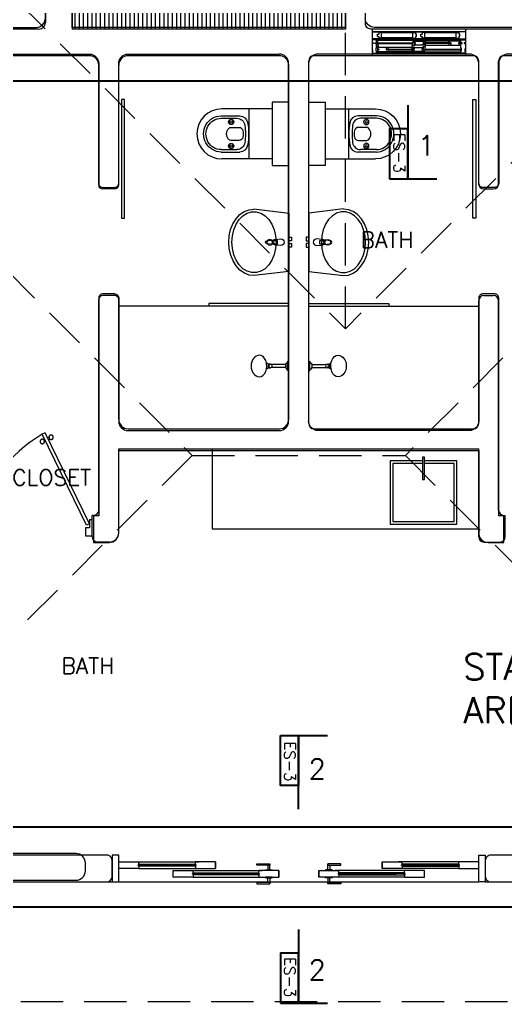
# Model space of a CAD drawing. Header units: metres. Extents: x -25 to 234, y -27 to 52.
# Drawn here: x 89.87 to 93.52, y 28.12 to 35.5 of the extents above; entities that cross this region are included whole.
import ezdxf

# ---------------------------------------------------------------- set-up
doc = ezdxf.new("R2010")
doc.units = ezdxf.units.M
doc.header["$LTSCALE"] = 0.1
doc.header["$MEASUREMENT"] = 0
for name, pattern in [('CONTINU', [0]), ('CONTINUA', [0]), ('HIDDEN2', [4.7625, 3.175, -1.5875])]:
    doc.linetypes.add(name, pattern=pattern)
for name, color, linetype in [('001-DIMTEXTO', 4, 'Continuous'), ('DIMTEXTO', 4, 'Continuous'), ('HATCH', 8, 'Continuous'), ('TEXTOS', 4, 'Continuous'), ('ZAPATAS', 6, 'Continuous')]:
    doc.layers.add(name, color=color, linetype=linetype)
for name, color, linetype, lineweight in [('01a_Mobiliario', 250, 'Continuous', 0), ('02_mobiliario', 250, 'Continuous', 5), ('A-DOOR', 251, 'Continuous', 5), ('A-WALL', 7, 'Continuous', 5), ('baños', 251, 'Continuous', 0), ('closets', 253, 'Continuous', 0), ('cristales', 131, 'Continuous', 0), ('MOB FIJOS', 251, 'Continuous', 0), ('piso', 253, 'Continuous', 0)]:
    doc.layers.add(name, color=color, linetype=linetype, lineweight=lineweight)
doc.layers.add('Techos 1', color=7, linetype='HIDDEN2', lineweight=9, true_color=0x42391a)
doc.styles.add('SMPLEX', font='simplex.shx')
doc.styles.get("Standard").update_dxf_attribs({"font": 'arial.ttf'})

# ---------------------------------------------------------------- blocks, each defined once
blk = doc.blocks.new('A$C2bbc346b')
at = {"layer": 'A-WALL', "color": 8}
for points in [[(0.2, -14.3398), (0, -14.3398), (0, -13.6591, -0.414214), (0.07, -13.5891), (2.03, -13.5891, 0.414214), (2.1, -13.5191), (2.1, -13.1918)], [(7.93, -13.5891), (4.57, -13.5891, -0.414214), (4.5, -13.5191)], [(0.2, -14.3398), (0.2, -13.7891), (2.43, -13.7891, -0.414214), (2.5, -13.8591), (2.5, -14.7891)], [(2.5, -14.6391), (2.5, -14.7591, 0.414214), (2.53, -14.7891), (2.62, -14.7891, 0.414214), (2.65, -14.7591), (2.65, -13.8591, -0.414214), (2.72, -13.7891), (3.855, -13.7891)], [(2.62, -15.5891, -0.414214), (2.65, -15.6191), (2.65, -16.5441, 0.414214), (2.72, -16.6141), (3.855, -16.6141, 0.414214), (3.925, -16.5441), (3.925, -13.8591, 0.414214), (3.855, -13.7891)], [(7.73, -13.7891), (5.5707, -13.7891, 0.414214), (5.5007, -13.8591), (5.5007, -14.7591, -0.414214), (5.4707, -14.7891), (5.3807, -14.7891, -0.414214), (5.3507, -14.7591), (5.3507, -13.8591, 0.414214), (5.2807, -13.7891), (4.145, -13.7891, 0.414214), (4.075, -13.8591), (4.075, -16.5441)], [(2.62, -15.5891), (2.53, -15.5891, 0.414214), (2.5, -15.6191), (2.5, -17.254), (2.4618, -17.254), (2.4618, -17.454), (2.58, -17.454, 0.414214), (2.65, -17.384), (2.65, -16.7641)], [(2.65, -16.7641), (5.3507, -16.7641), (5.3507, -17.384, 0.414214), (5.4207, -17.454), (5.5389, -17.454), (5.5389, -17.254), (5.5007, -17.254), (5.5007, -15.6191, 0.414214), (5.4707, -15.5891), (5.3807, -15.5891, 0.414214), (5.3507, -15.6191), (5.3507, -16.5441, -0.414214), (5.2807, -16.6141), (4.145, -16.6141, -0.414214), (4.075, -16.5441)], [(0.07, -19.9891), (2.33, -19.9891, 0.414213), (2.4, -19.9191), (2.4, -19.8591, 0.414214), (2.33, -19.7891), (1.2486, -19.7891)]]:
    blk.add_lwpolyline(points, format="xyb", dxfattribs=at)
blk.add_lwpolyline([(4.35, -13.1918), (4.35, -13.5891), (2.3, -13.5891), (2.3, -13.1918)], dxfattribs=at)
blk = doc.blocks.new('P90')
at = {"layer": 'A-DOOR'}
for p, q in [((-0.0476, -0.8576), (0.6364, -0.5264)), ((-0.0368, -0.88), (0.6473, -0.5489)), ((0.5843, -0.5517), (0.58, -0.5427)), ((0.5992, -0.5445), (0.5949, -0.5355)), ((0.5952, -0.5741), (0.5995, -0.5831)), ((0.6101, -0.5669), (0.6144, -0.5759)), ((0.6473, -0.5489), (0.6364, -0.5264)), ((-0.0368, -0.88), (-0.0476, -0.8576))]:
    blk.add_line(p, q, dxfattribs=at)
for points in [[(-0.06, -0.02), (-0.06, -0.05), (-0.12, -0.05), (-0.12, 0), (0, 0), (0, -0.02)], [(-0.0668, -0.88), (-0.0668, -0.85), (-0.1268, -0.85), (-0.1268, -0.9), (-0.0068, -0.9), (-0.0068, -0.88)]]:
    blk.add_lwpolyline(points, close=True, dxfattribs=at)
blk.add_arc((-0.3259, -1.105), 1.1228, 31.0139, 75.07969, dxfattribs=at)
for points in [[(0.5812, -0.5096), (0.5857, -0.5096), (0.5933, -0.5141), (0.5977, -0.5218), (0.5977, -0.5306), (0.5933, -0.5383), (0.5856, -0.5427), (0.5767, -0.5427), (0.5691, -0.5383), (0.5647, -0.5306), (0.5647, -0.5217), (0.5691, -0.514), (0.5768, -0.5096), (0.5812, -0.5096)], [(0.6133, -0.5758), (0.6177, -0.5758), (0.6254, -0.5803), (0.6298, -0.5879), (0.6298, -0.5968), (0.6253, -0.6045), (0.6176, -0.6089), (0.6088, -0.6089), (0.6011, -0.6044), (0.5967, -0.5967), (0.5967, -0.5879), (0.6011, -0.5802), (0.6088, -0.5758), (0.6133, -0.5758)]]:
    blk.add_open_spline(points, degree=2, dxfattribs=at)
blk = doc.blocks.new('A$C013342c3')
at = {"layer": 'baños', "linetype": 'Continuous'}
for p, q in [((0.1327, 0.0959, -0.0887), (0.1145, 0.106, -0.1376)), ((0.1447, 0.0959, -0.0497), (0.127, 0.0959, -0.0497)), ((0.127, 0.0959, -0.0497), (0.127, 0.0667, -0.0497)), ((0.2591, 0.0932, -0.0114), (0.1506, 0.0931, -0.0549)), ((0.2592, 0.0984, -1.0732), (0.2591, 0.0932, -0.0114)), ((0.2591, 0.0932, -0.0114), (0.2591, 0.0693, -0.0113)), ((0.2731, 0.1112), (0.2592, 0.0984, -1.0732)), ((0.2775, 0.1152), (0.2731, 0.1152)), ((0.2731, 0.1152), (0.2731, 0.1112)), ((0.2731, 0.0513), (0.2731, 0.1112)), ((0.2821, 0.1176), (0.2775, 0.1176)), ((0.2775, 0.1176), (0.2775, 0.1152)), ((0.2775, 0.1152), (0.2775, 0.0473)), ((0.2821, 0.1163), (0.2821, 0.1176)), ((0.2821, 0.0462), (0.2821, 0.1163)), ((0.1305, 0.0667, -0.0849), (0.1145, 0.0578, -0.1376)), ((0.127, 0.0667, -0.0497), (0.1446, 0.0667, -0.0497)), ((0.2591, 0.0693, -0.0114), (0.1506, 0.0694, -0.0549)), ((0.2592, 0.0642, -1.0732), (0.2591, 0.0693, -0.0114)), ((0.2731, 0.0513), (0.2592, 0.0642, -1.0732)), ((0.2731, 0.0473), (0.2731, 0.0513)), ((0.2775, 0.0473), (0.2731, 0.0473)), ((0.2775, 0.0449), (0.2775, 0.0473)), ((0.2821, 0.0449), (0.2775, 0.0449)), ((0.2821, 0.0462), (0.2821, 0.0449))]:
    blk.add_line(p, q, dxfattribs=at)
for ratio, start_param, end_param in [(0.757088, 3.141593, 6.283185), (0.681889, 0, 3.141593)]:
    blk.add_ellipse((0.0615, 0.0812, -0.1376), major_axis=(-0.0002, -0.0812), ratio=ratio, start_param=start_param, end_param=end_param, dxfattribs=at)
blk.add_ellipse((0.1447, 0.0813, -0.0497), major_axis=(0, -0.0146), ratio=0.718224, dxfattribs=at)
blk = doc.blocks.new('A$Cbbaa2d29')
at = {"layer": 'baños'}
for p, q in [((0.0499, 0.1234), (0.0499, 0.5009)), ((0.1017, 0.5075), (0.1017, 0.3676)), ((0.1199, 0.5075), (0.1199, 0.3887)), ((0.3549, 0.5075), (0.3549, 0.3887)), ((0.373, 0.5075), (0.373, 0.3676)), ((0.4249, 0.1234), (0.4249, 0.5009)), ((0.1881, 0.3727), (0.1881, 0.434)), ((0.2866, 0.434), (0.2866, 0.3727)), ((0.4249, 0.2984), (0.0499, 0.2984))]:
    blk.add_line(p, q, dxfattribs=at)
blk.add_lwpolyline([(0, 0.1234), (0, 0), (0.4747, 0), (0.4747, 0.1234)], close=True, dxfattribs=at)
for centre, radius in [((0.1474, 0.4318), 0.0201), ((0.3274, 0.4318), 0.0201), ((0.1474, 0.4318), 0.00947), ((0.3274, 0.4318), 0.00947)]:
    blk.add_circle(centre, radius, dxfattribs=at)
blk.add_arc((0.2374, 0.5009), 0.1875, 0, 180, dxfattribs=at)
at = {"layer": 'baños', "extrusion": (0, 0, -1)}
for centre, major_axis, ratio, start_param, end_param in [((0.2374, 0.5075), (-0.1356, 0), 0.964958, 0, 3.141593), ((0.2374, 0.5075), (-0.1175, 0), 0.964958, 0, 3.141593), ((0.2084, 0.434), (-0.0203, 0), 0.98668, 0, 0.757183), ((0.2374, 0.407), (0.0601, 0), 0.98668, 3.898776, 5.526002), ((0.2663, 0.434), (0.0203, 0), 0.98668, -0.757183, 0), ((0.182, 0.3887), (0.0622, 0), 0.964958, 1.721071, 3.141593), ((0.2185, 0.3727), (0.0304, 0), 0.98668, 1.75053, 3.141593), ((0.2562, 0.3727), (0.0304, 0), 0.98668, 0, 1.391062), ((0.2927, 0.3887), (-0.0622, 0), 0.964958, 3.141593, 4.562115), ((0.1639, 0.3676), (0.0622, 0), 0.964958, 1.761771, 3.141593), ((0.2374, 0.7342), (0.4491, 0), 0.964958, 1.379822, 1.761771), ((0.2374, 0.7413), (-0.4317, 0), 0.964958, 4.562115, 4.862663), ((0.2374, 0.4749), (0.1357, 0), 0.98668, 1.391062, 1.75053), ((0.3108, 0.3676), (0.0622, 0), 0.964958, 0, 1.379822)]:
    blk.add_ellipse(centre, major_axis=major_axis, ratio=ratio, start_param=start_param, end_param=end_param, dxfattribs=at)
blk = doc.blocks.new('Basin 22')
at = {"layer": 'baños'}
for p, q in [((-218.5, 0), (-250.6, -260.4)), ((218.5, 0), (-218.5, 0)), ((-10.5, 20), (-37.5, 20)), ((-37.5, 20), (-37.5, 0)), ((-37.5, 0), (-10.5, 0)), ((-10.5, 0), (-10.5, 20)), ((37.5, 20), (10.5, 20)), ((10.5, 20), (10.5, 0)), ((10.5, 0), (37.5, 0)), ((37.5, 0), (37.5, 20)), ((250, -260.4), (218.5, 0)), ((-218.4, -0.4), (-218.5, -0.4)), ((-218.4, -0.4), (-218.5, -0.4)), ((-25, -59.4), (-21, -101.4)), ((21, -101.4), (25, -59.4)), ((218.5, -0.4), (218.4, -0.4)), ((218.5, -0.4), (218.4, -0.4)), ((-134.7, -126.2), (-170.3, -149.4)), ((-93.2, -108.9), (-134.7, -126.2)), ((-47.6, -98.2), (-93.2, -108.9)), ((0, -94.6), (-47.6, -98.2)), ((-17.7, -110.9), (-11.1, -163.8)), ((-13.6, -99.2), (-13.6, -84.3)), ((-13.6, -84.3), (13.6, -84.3)), ((47.6, -98.2), (0, -94.6)), ((11.1, -163.8), (17.7, -110.9)), ((13.6, -84.3), (13.6, -99.2)), ((93.2, -108.9), (47.6, -98.2)), ((134.7, -126.2), (93.2, -108.9)), ((170.3, -149.4), (134.7, -126.2)), ((-218, -209.2), (-227.9, -243.1)), ((-198.5, -177.5), (-218, -209.2)), ((-170.3, -149.4), (-198.5, -177.5)), ((198.5, -177.5), (170.3, -149.4)), ((218, -209.2), (198.5, -177.5)), ((227.9, -243.1), (218, -209.2)), ((-250.6, -260.4), (-245.8, -297.4)), ((-227.9, -243.1), (-227.9, -277.8)), ((-227.9, -277.8), (-218, -311.7)), ((218, -311.7), (227.9, -277.8)), ((227.9, -277.8), (227.9, -243.1)), ((244.6, -297.4), (249.4, -260.4)), ((-245.8, -297.4), (-231.6, -333)), ((-231.6, -333), (-208.5, -365.7)), ((-218, -311.7), (-198.5, -343.4)), ((-208.5, -365.7), (-177.4, -394.5)), ((-198.5, -343.4), (-170.3, -371.4)), ((170.3, -371.4), (198.5, -343.4)), ((176.2, -394.5), (207.3, -365.7)), ((198.5, -343.4), (218, -311.7)), ((207.3, -365.7), (230.4, -333)), ((230.4, -333), (244.6, -297.4)), ((-177.4, -394.5), (-139.5, -418.1)), ((-170.3, -371.4), (-134.7, -394.6)), ((-139.5, -418.1), (-96.3, -435.6)), ((-134.7, -394.6), (-93.2, -412)), ((-96.3, -435.6), (-49.4, -446.4)), ((-93.2, -412), (-47.6, -422.7)), ((-47.6, -422.7), (0, -426.3)), ((0, -426.3), (47.6, -422.7)), ((47.6, -422.7), (93.2, -412)), ((48.2, -446.4), (95.1, -435.6)), ((93.2, -412), (134.7, -394.6)), ((95.1, -435.6), (138.3, -418.1)), ((134.7, -394.6), (170.3, -371.4)), ((138.3, -418.1), (176.2, -394.5)), ((-49.4, -446.4), (-0.6, -450)), ((-0.6, -450), (48.2, -446.4))]:
    blk.add_line(p, q, dxfattribs=at)
blk.add_circle((0, -142.6), 21, dxfattribs=at)
for centre, radius, start, end in [((0, -59.4), 25, 0, 180), ((0, -99.5), 21.1, 185.16961, 212.77103), ((0, -99.5), 21.1, 212.77103, 327.22897), ((0, -99.2), 13.6, 180, 0), ((0, -99.5), 21.1, 327.22897, 354.83039), ((0, -162.4), 11.2, 187.13892, 352.86108)]:
    blk.add_arc(centre, radius, start, end, dxfattribs=at)
blk = doc.blocks.new('Fenton Bead')
at = {"color": 7}
blk.add_lwpolyline([(2.1, 12.5, -0.341999), (0.2, 11), (0, 10.7), (0, 1), (1, 0), (18, 0), (18, 0.5), (14.7, 12.9, 0.339454), (13.2, 14), (4.1, 14, 0.341999)], format="xyb", close=True, dxfattribs=at)
blk = doc.blocks.new('A$C6ca19f56')
at = {"layer": 'A-DOOR', "color": 7}
for p, q in [((0.7, 0.2), (0, 0.2)), ((0.0325, 0.12), (0, 0.12)), ((0, 0.12), (0, 0.097)), ((0.7, 0.12), (0, 0.12)), ((0, 0.097), (0.01, 0.097)), ((0.01, 0.091), (0, 0.091)), ((0, 0.091), (0, 0.0445)), ((0.01, 0.097), (0.01, 0.091)), ((0.024, 0.091), (0.024, 0.097)), ((0.024, 0.097), (0.034, 0.097)), ((0.034, 0.091), (0.024, 0.091)), ((0.034, 0.097), (0.0305, 0.097)), ((0.0305, 0.097), (0.0305, 0.091)), ((0.0305, 0.091), (0.034, 0.091)), ((0.034, 0.1185), (0.0325, 0.12)), ((0.034, 0.097), (0.034, 0.1185)), ((0.034, 0.1185), (0.034, 0.097)), ((0.0417, 0.1075), (0.034, 0.1075)), ((0.034, 0.0555), (0.034, 0.091)), ((0.034, 0.091), (0.034, 0.0715)), ((0.049, 0.0715), (0.0447, 0.1047)), ((0.301, 0.0715), (0.3053, 0.1047)), ((0.3083, 0.1075), (0.316, 0.1075)), ((0.316, 0.1075), (0.3175, 0.109)), ((0.316, 0.102), (0.316, 0.1075)), ((0.322, 0.102), (0.316, 0.102)), ((0.316, 0.097), (0.316, 0.0993)), ((0.316, 0.0993), (0.322, 0.0993)), ((0.326, 0.097), (0.316, 0.097)), ((0.316, 0.089), (0.316, 0.091)), ((0.316, 0.091), (0.326, 0.091)), ((0.322, 0.089), (0.316, 0.089)), ((0.316, 0.0805), (0.316, 0.0863)), ((0.316, 0.0863), (0.322, 0.0863)), ((0.3175, 0.079), (0.316, 0.0805)), ((0.316, 0.0805), (0.316, 0.0715)), ((0.3175, 0.109), (0.3981, 0.109)), ((0.3825, 0.079), (0.3175, 0.079)), ((0.322, 0.0993), (0.322, 0.102)), ((0.322, 0.0863), (0.322, 0.089)), ((0.326, 0.091), (0.326, 0.097)), ((0.384, 0.0805), (0.3825, 0.079)), ((0.4015, 0.098), (0.384, 0.098)), ((0.384, 0.098), (0.384, 0.0805)), ((0.384, 0.095), (0.389, 0.095)), ((0.384, 0.095), (0.389, 0.095)), ((0.389, 0.097), (0.395, 0.093)), ((0.389, 0.093), (0.395, 0.097)), ((0.3972, 0.078), (0.5788, 0.078)), ((0.3981, 0.109), (0.4, 0.1075)), ((0.5779, 0.109), (0.3981, 0.109)), ((0.4, 0.1075), (0.402, 0.0995)), ((0.402, 0.0985), (0.4015, 0.098)), ((0.402, 0.0995), (0.402, 0.0985)), ((0.576, 0.1075), (0.574, 0.0995)), ((0.574, 0.0995), (0.574, 0.0985)), ((0.574, 0.0985), (0.5745, 0.098)), ((0.5745, 0.098), (0.592, 0.098)), ((0.5779, 0.109), (0.576, 0.1075)), ((0.6585, 0.109), (0.5779, 0.109)), ((0.587, 0.097), (0.581, 0.093)), ((0.587, 0.093), (0.581, 0.097)), ((0.592, 0.095), (0.587, 0.095)), ((0.592, 0.095), (0.587, 0.095)), ((0.592, 0.098), (0.592, 0.0805)), ((0.592, 0.0805), (0.5935, 0.079)), ((0.5935, 0.079), (0.6585, 0.079)), ((0.65, 0.091), (0.65, 0.097)), ((0.65, 0.097), (0.66, 0.097)), ((0.66, 0.091), (0.65, 0.091)), ((0.654, 0.0993), (0.654, 0.102)), ((0.654, 0.102), (0.66, 0.102)), ((0.66, 0.0993), (0.654, 0.0993)), ((0.654, 0.0863), (0.654, 0.089)), ((0.654, 0.089), (0.66, 0.089)), ((0.66, 0.0863), (0.654, 0.0863)), ((0.66, 0.1075), (0.6585, 0.109)), ((0.6585, 0.079), (0.66, 0.0805)), ((0.66, 0.102), (0.66, 0.1075)), ((0.66, 0.097), (0.66, 0.0993)), ((0.66, 0.089), (0.66, 0.091)), ((0.66, 0.0805), (0.66, 0.0863)), ((0.666, 0.1185), (0.6675, 0.12)), ((0.666, 0.097), (0.666, 0.1185)), ((0.676, 0.097), (0.666, 0.097)), ((0.666, 0.0555), (0.666, 0.091)), ((0.666, 0.091), (0.676, 0.091)), ((0.6675, 0.12), (0.7, 0.12)), ((0.676, 0.091), (0.676, 0.097)), ((0.7, 0.097), (0.69, 0.097)), ((0.69, 0.097), (0.69, 0.091)), ((0.69, 0.091), (0.7, 0.091)), ((0.7, 0.12), (0.7, 0.097)), ((0.7, 0.091), (0.7, 0.0505)), ((0, 0.0445), (0.004, 0.0445)), ((0.004, 0.0255), (0, 0.0255)), ((0, 0.0255), (0, 0.0215)), ((0, 0.0215), (0.0015, 0.02)), ((0.7, 0), (0, 0)), ((0.0015, 0.02), (0.0325, 0.02)), ((0.004, 0.0445), (0.004, 0.0255)), ((0.03, 0.0365), (0.03, 0.0555)), ((0.03, 0.0555), (0.034, 0.0555)), ((0.034, 0.0365), (0.03, 0.0365)), ((0.0325, 0.02), (0.034, 0.0215)), ((0.6675, 0.02), (0.0325, 0.02)), ((0.034, 0.0715), (0.049, 0.0715)), ((0.034, 0.0215), (0.034, 0.0365)), ((0.0415, 0.061), (0.04, 0.0595)), ((0.04, 0.0595), (0.04, 0.0537)), ((0.04, 0.0537), (0.046, 0.0537)), ((0.046, 0.051), (0.04, 0.051)), ((0.04, 0.051), (0.04, 0.049)), ((0.04, 0.049), (0.05, 0.049)), ((0.05, 0.043), (0.04, 0.043)), ((0.04, 0.043), (0.04, 0.0407)), ((0.04, 0.0407), (0.046, 0.0407)), ((0.046, 0.038), (0.04, 0.038)), ((0.04, 0.038), (0.04, 0.0325)), ((0.04, 0.0325), (0.0415, 0.031)), ((0.1065, 0.061), (0.0415, 0.061)), ((0.0415, 0.031), (0.1221, 0.031)), ((0.046, 0.0537), (0.046, 0.051)), ((0.046, 0.0407), (0.046, 0.038)), ((0.05, 0.049), (0.05, 0.043)), ((0.108, 0.0595), (0.1065, 0.061)), ((0.108, 0.042), (0.108, 0.0595)), ((0.108, 0.045), (0.113, 0.045)), ((0.108, 0.045), (0.113, 0.045)), ((0.1255, 0.042), (0.108, 0.042)), ((0.113, 0.043), (0.119, 0.047)), ((0.113, 0.047), (0.119, 0.043)), ((0.3028, 0.062), (0.1212, 0.062)), ((0.1221, 0.031), (0.124, 0.0325)), ((0.1221, 0.031), (0.3019, 0.031)), ((0.124, 0.0325), (0.126, 0.0405)), ((0.126, 0.0415), (0.1255, 0.042)), ((0.126, 0.0405), (0.126, 0.0415)), ((0.298, 0.0415), (0.2985, 0.042)), ((0.298, 0.0405), (0.298, 0.0415)), ((0.3, 0.0325), (0.298, 0.0405)), ((0.2985, 0.042), (0.316, 0.042)), ((0.3019, 0.031), (0.3, 0.0325)), ((0.316, 0.0715), (0.301, 0.0715)), ((0.3825, 0.031), (0.3019, 0.031)), ((0.311, 0.043), (0.305, 0.047)), ((0.311, 0.047), (0.305, 0.043)), ((0.316, 0.045), (0.311, 0.045)), ((0.316, 0.045), (0.311, 0.045)), ((0.316, 0.0595), (0.3175, 0.061)), ((0.316, 0.042), (0.316, 0.0595)), ((0.3175, 0.061), (0.3825, 0.061)), ((0.384, 0.049), (0.374, 0.049)), ((0.374, 0.049), (0.374, 0.043)), ((0.374, 0.043), (0.384, 0.043)), ((0.384, 0.0537), (0.378, 0.0537)), ((0.378, 0.0537), (0.378, 0.051)), ((0.378, 0.051), (0.384, 0.051)), ((0.384, 0.0407), (0.378, 0.0407)), ((0.378, 0.0407), (0.378, 0.038)), ((0.378, 0.038), (0.384, 0.038)), ((0.3825, 0.061), (0.384, 0.0595)), ((0.384, 0.0325), (0.3825, 0.031)), ((0.384, 0.0595), (0.384, 0.0685)), ((0.384, 0.0685), (0.399, 0.0685)), ((0.384, 0.0595), (0.384, 0.0537)), ((0.384, 0.051), (0.384, 0.049)), ((0.384, 0.043), (0.384, 0.0407)), ((0.384, 0.038), (0.384, 0.0325)), ((0.3917, 0.0325), (0.384, 0.0325)), ((0.399, 0.0685), (0.3947, 0.0353)), ((0.67, 0.0555), (0.666, 0.0555)), ((0.666, 0.0215), (0.666, 0.0365)), ((0.666, 0.0365), (0.67, 0.0365)), ((0.6675, 0.02), (0.666, 0.0215)), ((0.6985, 0.02), (0.6675, 0.02)), ((0.67, 0.0365), (0.67, 0.0555)), ((0.7, 0.0505), (0.696, 0.0505)), ((0.696, 0.0505), (0.696, 0.0315)), ((0.696, 0.0315), (0.7, 0.0315)), ((0.7, 0.0215), (0.6985, 0.02)), ((0.7, 0.0315), (0.7, 0.0215))]:
    blk.add_line(p, q, dxfattribs=at)
at = {"layer": 'A-DOOR', "extrusion": (0, 0, -1)}
for p, q in [((0.7, 0.18), (0, 0.18)), ((0.0413, 0.1622), (0.05, 0.1622)), ((0.0413, 0.1448), (0.0413, 0.1622)), ((0.3337, 0.1622), (0.325, 0.1622)), ((0.3337, 0.1448), (0.3337, 0.1622)), ((0.3663, 0.1622), (0.375, 0.1622)), ((0.3663, 0.1448), (0.3663, 0.1622)), ((0.6587, 0.1622), (0.65, 0.1622)), ((0.6587, 0.1448), (0.6587, 0.1622)), ((0, 0.127), (0.7, 0.127)), ((0.0413, 0.1448), (0.05, 0.1448)), ((0.3337, 0.1448), (0.325, 0.1448)), ((0.3663, 0.1448), (0.375, 0.1448)), ((0.6587, 0.1448), (0.65, 0.1448))]:
    blk.add_line(p, q, dxfattribs=at)
at = {"layer": 'A-DOOR'}
for p, q in [((0.07, 0.175), (0.05, 0.175)), ((0.07, 0.132), (0.07, 0.175)), ((0.305, 0.1711), (0.07, 0.1711)), ((0.07, 0.1359), (0.07, 0.1711)), ((0.305, 0.132), (0.305, 0.175)), ((0.305, 0.175), (0.325, 0.175)), ((0.305, 0.1359), (0.305, 0.1711)), ((0.395, 0.175), (0.375, 0.175)), ((0.395, 0.132), (0.395, 0.175)), ((0.63, 0.1711), (0.395, 0.1711)), ((0.395, 0.1359), (0.395, 0.1711)), ((0.63, 0.132), (0.63, 0.175)), ((0.63, 0.175), (0.65, 0.175)), ((0.63, 0.1359), (0.63, 0.1711)), ((0.07, 0.132), (0.05, 0.132)), ((0.07, 0.1359), (0.305, 0.1359)), ((0.305, 0.132), (0.325, 0.132)), ((0.395, 0.132), (0.375, 0.132)), ((0.395, 0.1359), (0.63, 0.1359)), ((0.63, 0.132), (0.65, 0.132))]:
    blk.add_line(p, q, dxfattribs=at)
at = {"layer": 'A-DOOR', "color": 9, "true_color": 0xc7c8ca}
for p, q in [((0.325, 0.175), (0.07, 0.175)), ((0.63, 0.175), (0.375, 0.175)), ((0.07, 0.132), (0.325, 0.132)), ((0.375, 0.132), (0.63, 0.132))]:
    blk.add_line(p, q, dxfattribs=at)
at = {"layer": 'A-DOOR', "color": 8}
for p, q in [((0.666, 0.114), (0.034, 0.114)), ((0.0457, 0.097), (0.3043, 0.097)), ((0.0465, 0.091), (0.3035, 0.091)), ((0.666, 0.026), (0.034, 0.026)), ((0.3957, 0.043), (0.67, 0.043)), ((0.3965, 0.049), (0.67, 0.049))]:
    blk.add_line(p, q, dxfattribs=at)
at = {"layer": 'A-DOOR', "extrusion": (0, 0, -1)}
for points in [[(0, 0.18), (-0.05, 0.18), (-0.05, 0.1622)], [(-0.325, 0.18), (-0.375, 0.18), (-0.375, 0.1622)], [(-0.375, 0.18), (-0.325, 0.18), (-0.325, 0.1622)], [(-0.7, 0.18), (-0.65, 0.18), (-0.65, 0.1622)], [(-0.05, 0.1448), (-0.05, 0.127), (0, 0.127)], [(-0.375, 0.1448), (-0.375, 0.127), (-0.325, 0.127)], [(-0.325, 0.1448), (-0.325, 0.127), (-0.375, 0.127)], [(-0.65, 0.1448), (-0.65, 0.127), (-0.7, 0.127)]]:
    blk.add_lwpolyline(points, dxfattribs=at)
at = {"layer": 'A-DOOR', "color": 7}
for points in [[(0.384, 0.095), (0.389, 0.095), (0.389, 0.095), (0.384, 0.095)], [(0.587, 0.093), (0.389, 0.093), (0.389, 0.097), (0.587, 0.097)], [(0.587, 0.097), (0.389, 0.097), (0.389, 0.093), (0.587, 0.093)], [(0.389, 0.097), (0.395, 0.097), (0.395, 0.093), (0.389, 0.093)], [(0.4015, 0.098), (0.3895, 0.098), (0.3895, 0.097), (0.4015, 0.097)], [(0.4015, 0.093), (0.3895, 0.093), (0.3895, 0.092), (0.4015, 0.092)], [(0.395, 0.097), (0.4, 0.097), (0.4, 0.093), (0.395, 0.093)], [(0.5745, 0.098), (0.5865, 0.098), (0.5865, 0.097), (0.5745, 0.097)], [(0.5745, 0.093), (0.5865, 0.093), (0.5865, 0.092), (0.5745, 0.092)], [(0.581, 0.097), (0.576, 0.097), (0.576, 0.093), (0.581, 0.093)], [(0.587, 0.097), (0.581, 0.097), (0.581, 0.093), (0.587, 0.093)], [(0.592, 0.095), (0.587, 0.095), (0.587, 0.095), (0.592, 0.095)], [(0.108, 0.045), (0.113, 0.045), (0.113, 0.045), (0.108, 0.045)], [(0.113, 0.043), (0.119, 0.043), (0.119, 0.047), (0.113, 0.047)], [(0.113, 0.047), (0.311, 0.047), (0.311, 0.043), (0.113, 0.043)], [(0.113, 0.043), (0.311, 0.043), (0.311, 0.047), (0.113, 0.047)], [(0.1255, 0.047), (0.1135, 0.047), (0.1135, 0.048), (0.1255, 0.048)], [(0.1255, 0.042), (0.1135, 0.042), (0.1135, 0.043), (0.1255, 0.043)], [(0.119, 0.043), (0.124, 0.043), (0.124, 0.047), (0.119, 0.047)], [(0.2985, 0.047), (0.3105, 0.047), (0.3105, 0.048), (0.2985, 0.048)], [(0.2985, 0.042), (0.3105, 0.042), (0.3105, 0.043), (0.2985, 0.043)], [(0.305, 0.043), (0.3, 0.043), (0.3, 0.047), (0.305, 0.047)], [(0.311, 0.043), (0.305, 0.043), (0.305, 0.047), (0.311, 0.047)], [(0.316, 0.045), (0.311, 0.045), (0.311, 0.045), (0.316, 0.045)]]:
    blk.add_lwpolyline(points, close=True, dxfattribs=at)
for centre, start, end in [((0.0417, 0.1045), 4.28912, 90.00148), ((0.3083, 0.1045), 89.99852, 175.71088), ((0.3917, 0.0355), 269.99852, 355.71088)]:
    blk.add_arc(centre, 0.003, start, end, dxfattribs=at)
at = {"layer": 'cristales', "const_width": 0.004}
for points in [[(0.576, 0.095), (0.4, 0.095)], [(0.124, 0.045), (0.3, 0.045)]]:
    blk.add_lwpolyline(points, dxfattribs=at)
at = {"layer": 'A-DOOR', "color": 7, "yscale": 0.001000000023175567, "zscale": 0.001000000023175567, "rotation": 180}
for p, xscale in [((0.384, 0.092), -0.001000000023175567), ((0.592, 0.092), 0.001000000023175567)]:
    blk.add_blockref('Fenton Bead', p, dxfattribs=dict(at, xscale=xscale))
at = {"layer": 'A-DOOR', "color": 7, "yscale": 0.001000000023175567, "zscale": 0.001000000023175567}
for p, xscale in [((0.108, 0.048), 0.001000000023175567), ((0.316, 0.048), -0.001000000023175567)]:
    blk.add_blockref('Fenton Bead', p, dxfattribs=dict(at, xscale=xscale))
blk = doc.blocks.new('A$Cc6a1f6da')
at = {"layer": 'A-DOOR'}
for p, q in [((0.05, 0.1643), (0.2, 0.1643)), ((0.05, 0.1143), (0.05, 0.1643)), ((0.2, 0.1418), (0.2, 0.1643)), ((0.2, 0.1643), (0.6512, 0.1643)), ((0.625, 0.1418), (0.625, 0.1643)), ((0.775, 0.1643), (0.625, 0.1643)), ((0.775, 0.1643), (0.775, 0.1143)), ((0.775, 0.1143), (0.775, 0.1643)), ((1.1825, 0.1047), (1.1825, 0.1495)), ((1.6175, 0.1047), (1.6175, 0.1495)), ((2.025, 0.1643), (2.025, 0.1143)), ((2.025, 0.1643), (2.175, 0.1643)), ((2.025, 0.1143), (2.025, 0.1643)), ((2.6, 0.1643), (2.1488, 0.1643)), ((2.175, 0.1418), (2.175, 0.1643)), ((2.6, 0.1418), (2.6, 0.1643)), ((2.75, 0.1643), (2.6, 0.1643)), ((2.75, 0.1143), (2.75, 0.1643)), ((0.2, 0.1143), (0.05, 0.1143)), ((0.195, 0.1368), (0.195, 0.1418)), ((0.195, 0.1418), (0.63, 0.1418)), ((0.195, 0.1368), (0.63, 0.1368)), ((0.205, 0.1466), (0.2, 0.1466)), ((0.2, 0.1368), (0.2, 0.1143)), ((0.205, 0.1321), (0.2, 0.1321)), ((0.2, 0.1143), (0.6512, 0.1143)), ((0.205, 0.1466), (0.205, 0.1418)), ((0.205, 0.1466), (0.62, 0.1466)), ((0.205, 0.1321), (0.205, 0.1368)), ((0.62, 0.1321), (0.205, 0.1321)), ((0.4576, 0.0997), (0.6076, 0.0997)), ((0.4576, 0.0497), (0.4576, 0.0997)), ((0.6026, 0.0722), (0.6026, 0.0772)), ((0.6026, 0.0772), (1.105, 0.0772)), ((0.6076, 0.0772), (0.6076, 0.0997)), ((0.6076, 0.0997), (1.1262, 0.0997)), ((0.6126, 0.082), (0.6076, 0.082)), ((0.6126, 0.082), (0.6126, 0.0772)), ((0.6126, 0.082), (1.095, 0.082)), ((0.62, 0.1466), (0.625, 0.1466)), ((0.62, 0.1466), (0.62, 0.1418)), ((0.62, 0.1321), (0.62, 0.1368)), ((0.62, 0.1321), (0.625, 0.1321)), ((0.625, 0.1368), (0.625, 0.1143)), ((0.625, 0.1143), (0.775, 0.1143)), ((0.63, 0.1368), (0.63, 0.1418)), ((1.095, 0.082), (1.1, 0.082)), ((1.095, 0.082), (1.095, 0.0772)), ((1.1, 0.0772), (1.1, 0.0997)), ((1.25, 0.0997), (1.1, 0.0997)), ((1.105, 0.0722), (1.105, 0.0772)), ((1.1675, 0.1398), (1.1675, 0.1047)), ((1.25, 0.0997), (1.25, 0.0497)), ((1.25, 0.0497), (1.25, 0.0997)), ((1.55, 0.0997), (1.55, 0.0497)), ((1.55, 0.0997), (1.7, 0.0997)), ((1.55, 0.0497), (1.55, 0.0997)), ((1.6325, 0.1398), (1.6325, 0.1047)), ((2.1924, 0.0997), (1.6738, 0.0997)), ((2.1974, 0.0772), (1.695, 0.0772)), ((1.695, 0.0722), (1.695, 0.0772)), ((1.7, 0.0772), (1.7, 0.0997)), ((1.705, 0.082), (1.7, 0.082)), ((2.1874, 0.082), (1.705, 0.082)), ((1.705, 0.082), (1.705, 0.0772)), ((2.175, 0.1143), (2.025, 0.1143)), ((2.6, 0.1143), (2.1488, 0.1143)), ((2.605, 0.1418), (2.17, 0.1418)), ((2.17, 0.1368), (2.17, 0.1418)), ((2.605, 0.1368), (2.17, 0.1368)), ((2.18, 0.1466), (2.175, 0.1466)), ((2.175, 0.1368), (2.175, 0.1143)), ((2.18, 0.1321), (2.175, 0.1321)), ((2.595, 0.1466), (2.18, 0.1466)), ((2.18, 0.1466), (2.18, 0.1418)), ((2.18, 0.1321), (2.18, 0.1368)), ((2.18, 0.1321), (2.595, 0.1321)), ((2.1874, 0.082), (2.1924, 0.082)), ((2.1874, 0.082), (2.1874, 0.0772)), ((2.1924, 0.0772), (2.1924, 0.0997)), ((2.3424, 0.0997), (2.1924, 0.0997)), ((2.1974, 0.0722), (2.1974, 0.0772)), ((2.3424, 0.0497), (2.3424, 0.0997)), ((2.595, 0.1466), (2.6, 0.1466)), ((2.595, 0.1466), (2.595, 0.1418)), ((2.595, 0.1321), (2.595, 0.1368)), ((2.595, 0.1321), (2.6, 0.1321)), ((2.6, 0.1368), (2.6, 0.1143)), ((2.6, 0.1143), (2.75, 0.1143)), ((2.605, 0.1368), (2.605, 0.1418)), ((0.6076, 0.0497), (0.4576, 0.0497)), ((0.6026, 0.0722), (1.105, 0.0722)), ((0.6076, 0.0722), (0.6076, 0.0497)), ((0.6126, 0.0675), (0.6076, 0.0675)), ((0.6076, 0.0497), (1.1262, 0.0497)), ((0.6126, 0.0675), (0.6126, 0.0722)), ((1.095, 0.0675), (0.6126, 0.0675)), ((1.095, 0.0675), (1.095, 0.0722)), ((1.095, 0.0675), (1.1, 0.0675)), ((1.1, 0.0722), (1.1, 0.0497)), ((1.1, 0.0497), (1.25, 0.0497)), ((1.1675, 0.0097), (1.1675, 0.0447)), ((1.1825, 0.0447), (1.1825, 0)), ((1.7, 0.0497), (1.55, 0.0497)), ((1.6175, 0.0447), (1.6175, 0)), ((1.6325, 0.0097), (1.6325, 0.0447)), ((2.1924, 0.0497), (1.6738, 0.0497)), ((2.13, 0.0722), (1.695, 0.0722)), ((1.7, 0.0722), (1.7, 0.0497)), ((1.705, 0.0675), (1.7, 0.0675)), ((1.705, 0.0675), (1.705, 0.0722)), ((1.705, 0.0675), (2.1874, 0.0675)), ((2.1874, 0.0675), (2.1874, 0.0722)), ((2.1874, 0.0675), (2.1924, 0.0675)), ((2.1924, 0.0722), (2.1924, 0.0497)), ((2.1924, 0.0497), (2.3424, 0.0497))]:
    blk.add_line(p, q, dxfattribs=at)
for points in [[(0.05, 0.2143), (0, 0.2143), (0, 0.0143), (0.05, 0.0143)], [(1.1825, 0.1495), (1.1825, 0.1398), (1.0852, 0.1398), (1.0852, 0.1495)], [(1.6175, 0.1495), (1.6175, 0.1398), (1.7148, 0.1398), (1.7148, 0.1495)], [(2.75, 0.2143), (2.8, 0.2143), (2.8, 0.0143), (2.75, 0.0143)], [(1.1997, 0.0997), (1.1503, 0.0997), (1.1503, 0.1047), (1.1997, 0.1047)], [(1.6003, 0.0997), (1.6497, 0.0997), (1.6497, 0.1047), (1.6003, 0.1047)], [(1.1825, 0), (1.1825, 0.0096), (1.0852, 0.0096), (1.0852, 0)], [(1.1997, 0.0497), (1.1503, 0.0497), (1.1503, 0.0447), (1.1997, 0.0447)], [(1.6003, 0.0497), (1.6497, 0.0497), (1.6497, 0.0447), (1.6003, 0.0447)], [(1.6175, 0), (1.6175, 0.0096), (1.7148, 0.0096), (1.7148, 0)]]:
    blk.add_lwpolyline(points, close=True, dxfattribs=at)
at = {"layer": 'piso'}
blk.add_line((0.05, 0.0143), (2.75, 0.0143), dxfattribs=at)
blk = doc.blocks.new('PL BASE 1N NASAS 09')
at = {"layer": 'closets', "transparency": 33554687}
h = blk.add_hatch(dxfattribs=at)
h.set_pattern_fill('LINE', color=256, scale=0.01, angle=90)
h.set_pattern_definition([(90, (-228.034673, 137.009548), (-0.03175, 2e-18), [])])
h.paths.add_polyline_path([(-120.1315, -48.4498), (-118.0811, -48.4498), (-118.0811, -48.8497), (-120.1315, -48.8497)])
at = {"layer": '01a_Mobiliario', "transparency": 33554684}
blk.add_line((-119.0811, -52.5997), (-117.0811, -52.5997), dxfattribs=at)
at = {"layer": '02_mobiliario'}
blk.add_line((-119.0811, -51.9997), (-119.0811, -52.5997), dxfattribs=at)
at = {"layer": 'A-DOOR'}
for points in [[(-119.7386, -49.3782), (-119.7603, -49.3782), (-119.7603, -50.2702), (-119.7386, -50.2702)], [(-117.1245, -49.3782), (-117.1028, -49.3782), (-117.1028, -50.2702), (-117.1245, -50.2702)]]:
    blk.add_lwpolyline(points, close=True, dxfattribs=at)
at = {"layer": 'A-WALL'}
for p, q in [((-120.3311, -48.4498), (-120.3311, -48.7997)), ((-120.1311, -48.4498), (-120.1311, -48.8497)), ((-120.3811, -48.8497), (-122.3611, -48.8497)), ((-117.8811, -48.8497), (-117.8811, -49.0497)), ((-117.1811, -48.8497), (-117.1811, -49.0497)), ((-120.0011, -49.0497), (-122.1611, -49.0497)), ((-118.5761, -49.0497), (-119.7111, -49.0497)), ((-118.3561, -51.8097), (-118.3561, -49.0897)), ((-117.8811, -49.0497), (-118.3161, -49.0497)), ((-117.1211, -49.0497), (-117.1811, -49.0497)), ((-117.0811, -50.0097), (-117.0811, -49.0897)), ((-116.9311, -50.0097), (-116.9311, -49.0897)), ((-116.6311, -49.0497), (-116.8911, -49.0497)), ((-119.9311, -50.0197), (-119.9311, -49.1197)), ((-119.7811, -50.0197), (-119.7811, -49.1197)), ((-118.5061, -51.7797), (-118.5061, -49.1197)), ((-119.8111, -50.0497), (-119.9011, -50.0497)), ((-117.0411, -50.0497), (-116.9711, -50.0497)), ((-119.8111, -50.8497), (-119.9011, -50.8497)), ((-117.0411, -50.8497), (-116.9711, -50.8497)), ((-119.9311, -52.4597), (-119.9311, -50.8797)), ((-119.7811, -51.7797), (-119.7811, -50.8797)), ((-117.0811, -51.8097), (-117.0811, -50.8897)), ((-116.9311, -52.4597), (-116.9311, -50.8897)), ((-119.7111, -51.8497), (-118.5761, -51.8497)), ((-118.3161, -51.8497), (-117.1211, -51.8497)), ((-119.7811, -52.6297), (-119.7811, -51.9997)), ((-119.7811, -51.9997), (-117.0811, -51.9997)), ((-117.0811, -52.6597), (-117.0811, -51.9997)), ((-119.9711, -52.4997), (-119.981, -52.4997)), ((-119.981, -52.6597), (-119.981, -52.4997)), ((-116.8911, -52.4997), (-116.8813, -52.4997)), ((-116.8813, -52.6597), (-116.8813, -52.4997)), ((-119.8511, -52.6997), (-119.941, -52.6997)), ((-117.0411, -52.6997), (-116.9213, -52.6997))]:
    blk.add_line(p, q, dxfattribs=at)
for points in [[(-117.5311, -48.8497), (-117.8911, -48.8497, -0.414214), (-117.9311, -48.8097), (-117.9311, -48.4898, 0.414214), (-117.9711, -48.4498), (-118.0811, -48.4498), (-118.0811, -48.8497), (-120.1311, -48.8497)], [(-122.4311, -54.5397), (-122.4311, -55.2097, 0.414213), (-122.3911, -55.2497), (-119.8711, -55.2497, 0.414213), (-119.8311, -55.2097), (-119.8311, -55.0897, 0.414214), (-119.8711, -55.0497), (-120.8911, -55.0497, -0.414214), (-120.9311, -55.0097), (-120.9311, -54.5397, 0.414214), (-120.9711, -54.4997), (-121.0411, -54.4997, 0.414214), (-121.0811, -54.5397), (-121.0811, -55.0497), (-122.2311, -55.0497), (-122.2311, -54.5397)]]:
    blk.add_lwpolyline(points, format="xyb", dxfattribs=at)
blk.add_lwpolyline([(-116.6311, -48.8497), (-117.1811, -48.8497)], dxfattribs=at)
blk.add_lwpolyline([(-114.6711, -55.0497), (-116.9911, -55.0497, 0.414214), (-117.0311, -55.0897), (-117.0311, -55.2097, 0.414214), (-116.9911, -55.2497), (-114.4711, -55.2497, 0.414214), (-114.4311, -55.2097), (-114.4311, -54.8897, 0.414214), (-114.4711, -54.8497), (-114.5911, -54.8497, 0.414214), (-114.6311, -54.8897), (-114.6311, -55.0097, -0.414214)], format="xyb", close=True, dxfattribs=at)
for centre, radius, start, end in [((-120.3811, -48.7997), 0.05, 270, 360), ((-120.0011, -49.1197), 0.07, 360, 90), ((-119.7111, -49.1197), 0.07, 90, 180), ((-118.5761, -49.1197), 0.07, 360, 90), ((-118.3161, -49.0897), 0.04, 90, 180), ((-117.1211, -49.0897), 0.04, 0, 90), ((-116.8911, -49.0897), 0.04, 90, 180), ((-119.9011, -50.0197), 0.03, 180, 270), ((-119.8111, -50.0197), 0.03, 270, 360), ((-117.0411, -50.0097), 0.04, 180, 270), ((-116.9711, -50.0097), 0.04, 270, 360), ((-119.9011, -50.8797), 0.03, 90, 180), ((-119.8111, -50.8797), 0.03, 360, 90), ((-117.0411, -50.8897), 0.04, 90, 180), ((-116.9711, -50.8897), 0.04, 360, 90), ((-119.7111, -51.7797), 0.07, 180, 270), ((-118.5761, -51.7797), 0.07, 270, 360), ((-118.3161, -51.8097), 0.04, 180, 270), ((-117.1211, -51.8097), 0.04, 270, 0), ((-119.9711, -52.4597), 0.04, 270, 360), ((-116.8911, -52.4597), 0.04, 180, 270), ((-119.8511, -52.6297), 0.07, 270, 0), ((-119.941, -52.6597), 0.04, 180, 270), ((-117.0411, -52.6597), 0.04, 180, 270), ((-116.9213, -52.6597), 0.04, 270, 0)]:
    blk.add_arc(centre, radius, start, end, dxfattribs=at)
at = {"layer": 'baños'}
for p, q in [((-118.5061, -50.9307), (-119.7811, -50.9307)), ((-119.1061, -50.9107), (-119.1061, -50.9307)), ((-118.5061, -50.9107), (-119.1061, -50.9107)), ((-118.3561, -50.9107), (-117.7561, -50.9107)), ((-118.3561, -50.9307), (-117.0811, -50.9307)), ((-117.7561, -50.9107), (-117.7561, -50.9307))]:
    blk.add_line(p, q, dxfattribs=at)
at = {"layer": 'MOB FIJOS', "transparency": 33554684}
for points in [[(-117.5034, -52.0904), (-117.7454, -52.0904), (-117.7454, -52.5654), (-117.2454, -52.5654), (-117.2454, -52.0904), (-117.4874, -52.0904)], [(-117.5034, -52.1104), (-117.7254, -52.1104), (-117.7254, -52.5454), (-117.2654, -52.5454), (-117.2654, -52.1104), (-117.4874, -52.1104)]]:
    blk.add_lwpolyline(points, dxfattribs=at)
at = {"layer": 'MOB FIJOS', "ltscale": 0.005, "transparency": 33554684}
blk.add_lwpolyline([(-117.5034, -52.2311), (-117.4874, -52.2311), (-117.4874, -52.0619), (-117.5034, -52.0619)], close=True, dxfattribs=at)
at = {"layer": 'piso'}
for p, q in [((-119.8711, -55.2497), (-119.832, -55.2497)), ((-117.0329, -55.2497), (-116.9911, -55.2497))]:
    blk.add_line(p, q, dxfattribs=at)
at = {"layer": 'Techos 1'}
for p, q in [((-118.0811, -51.0997), (-118.0811, -39.3997)), ((-123.3311, -47.9498), (-119.2311, -52.0497)), ((-121.2311, -47.9498), (-118.0811, -51.0997)), ((-114.9311, -47.9497), (-118.0811, -51.0997)), ((-113.5311, -47.9497), (-117.6311, -52.0497)), ((-119.2311, -52.0497), (-123.3311, -56.1498)), ((-119.2311, -52.0497), (-117.6311, -52.0497)), ((-117.6311, -52.0497), (-113.5311, -56.1497)), ((-113.5311, -56.1497), (-123.3311, -56.1498))]:
    blk.add_line(p, q, dxfattribs=at)
at = {"color": 1}
for name, p in [('A$C6ca19f56', (-117.8811, -49.0497)), ('A$Cc6a1f6da', (-119.8311, -55.2641))]:
    blk.add_blockref(name, p, dxfattribs=at)
at = {"layer": 'A-DOOR', "rotation": 90.00000000000001}
blk.add_blockref('P90', (-120.881, -52.5264), dxfattribs=at)
at = {"layer": 'baños', "rotation": 90.00000000000001}
blk.add_blockref('A$Cbbaa2d29', (-118.5061, -49.8745), dxfattribs=at)
at = {"layer": 'baños', "xscale": -1, "rotation": 270}
blk.add_blockref('A$Cbbaa2d29', (-118.356, -49.8745), dxfattribs=at)
at = {"layer": 'baños', "yscale": 0.001000000000057999}
for p, xscale, rotation in [((-118.5061, -50.4497), -0.001000000000057999, 270.0521775938394), ((-118.356, -50.4497), 0.001000000000057999, 89.94782240616065)]:
    blk.add_blockref('Basin 22', p, dxfattribs=dict(at, xscale=xscale, rotation=rotation))
at = {"layer": 'baños', "linetype": 'CONTINU'}
blk.add_blockref('A$C013342c3', (-118.7882, -51.4598), dxfattribs=at)
at = {"layer": 'baños', "linetype": 'CONTINU', "xscale": -1}
blk.add_blockref('A$C013342c3', (-118.0739, -51.4598), dxfattribs=at)
at = {"layer": 'TEXTOS'}
for s, insert, char_height, width, attachment_point in [('{\\Fromans|c0;\\H0.8x;BATH}', (-117.5706, -50.4917), 0.15, 3.404877, 9), ('{\\Fromans|c0;\\H0.8x;CLOSET\\H1.25x; }', (-119.9886, -52.2753), 0.15, 3.404877, 9), ('{\\Fromans|c0;\\H0.8x;BATH}', (-119.8142, -53.6888), 0.15, 3.404877, 9), ('{\\Fromans|c0;STAFF \\PAREA}', (-117.1966, -54.0596), 0.195, 3.422974, 7)]:
    blk.add_mtext(s, dxfattribs=dict(at, insert=insert, char_height=char_height, width=width, attachment_point=attachment_point))
blk = doc.blocks.new('A$Cac76d8b6')
at = {"layer": 'TEXTOS', "color": 5, "linetype": 'Continuous', "ltscale": 0.01}
for p, q in [((8.3026, 10.7589), (8.3026, 10.2047)), ((7.483, 5.4745), (7.483, 6.0287)), ((7.483, 4.5724), (7.483, 4.0182))]:
    blk.add_line(p, q, dxfattribs=at)
at = {"layer": 'TEXTOS', "color": 6, "linetype": 'Continuous', "ltscale": 0.01}
for p, q in [((8.1666, 10.2047), (8.5201, 10.2047)), ((7.3469, 6.0287), (7.7004, 6.0287)), ((7.3469, 4.0182), (7.7004, 4.0182))]:
    blk.add_line(p, q, dxfattribs=at)
at = {"layer": 'TEXTOS', "color": 8, "linetype": 'Continuous', "ltscale": 0.01}
for points in [[(8.1666, 10.2047), (8.3026, 10.2047), (8.3026, 10.5807), (8.1666, 10.5807)], [(7.3469, 6.0287), (7.483, 6.0287), (7.483, 5.6527), (7.3469, 5.6527)], [(7.3469, 4.0182), (7.483, 4.0182), (7.483, 4.3942), (7.3469, 4.3942)]]:
    blk.add_lwpolyline(points, close=True, dxfattribs=at)
at = {"layer": 'ZAPATAS', "lineweight": 25}
for p, q in [((4.334, 10.942), (10.6347, 10.942)), ((4.3334, 5.342), (10.6347, 5.342)), ((4.3334, 4.742), (10.6347, 4.742))]:
    blk.add_line(p, q, dxfattribs=at)
at = {"layer": 'HATCH', "ltscale": 0.2}
blk.add_blockref('A$C2bbc346b', (3.484, 24.9311), dxfattribs=at)
at = {"layer": 'DIMTEXTO', "color": 4, "lineweight": -3, "insert": (7.6229, 4.27), "char_height": 0.15, "attachment_point": 5, "style": 'SMPLEX', "bg_fill": 3, "box_fill_scale": 1.1, "bg_fill_color": 256, "bg_fill_true_color": 13158600, "bg_fill_transparency": 0}
blk.add_mtext('2', dxfattribs=at)
at = {"layer": 'TEXTOS', "color": 4, "ltscale": 0.5, "char_height": 0.0825, "attachment_point": 5, "rotation": 270, "style": 'SMPLEX'}
for insert in [(8.2382, 10.4002), (7.4185, 5.8332), (7.4185, 4.2137)]:
    blk.add_mtext('ES-3', dxfattribs=dict(at, insert=insert))
at = {"layer": 'DIMTEXTO', "color": 4, "lineweight": -3, "char_height": 0.15, "attachment_point": 5, "style": 'SMPLEX', "bg_fill": 3, "box_fill_scale": 1.1, "bg_fill_color": 256, "bg_fill_true_color": 13158600, "bg_fill_transparency": 0}
for s, insert in [('1', (8.4426, 10.4566)), ('2', (7.6229, 5.7769))]:
    blk.add_mtext(s, dxfattribs=dict(at, insert=insert))

msp = doc.modelspace()

# ---------------------------------------------------------------- linework, layer by layer
at = {"layer": 'ZAPATAS', "lineweight": 25}
for p, q in [((88.8174, 35.044), (95.1181, 35.044)), ((88.8168, 29.444), (95.1181, 29.444)), ((88.8168, 28.844), (95.1181, 28.844))]:
    msp.add_line(p, q, dxfattribs=at)

# ---------------------------------------------------------------- block references
at = {"layer": 'baños'}
msp.add_blockref('PL BASE 1N NASAS 09', (210.3991, 84.2818), dxfattribs=at)
at = {"layer": 'HATCH', "ltscale": 0.2}
msp.add_blockref('A$C2bbc346b', (87.9674, 49.0331), dxfattribs=at)

# ---------------------------------------------------------------- next in the draw order: block references
at = {"layer": '001-DIMTEXTO', "linetype": 'CONTINUA'}
msp.add_blockref('A$Cac76d8b6', (84.4834, 24.102), dxfattribs=at)

doc.saveas('drawing.dxf')
